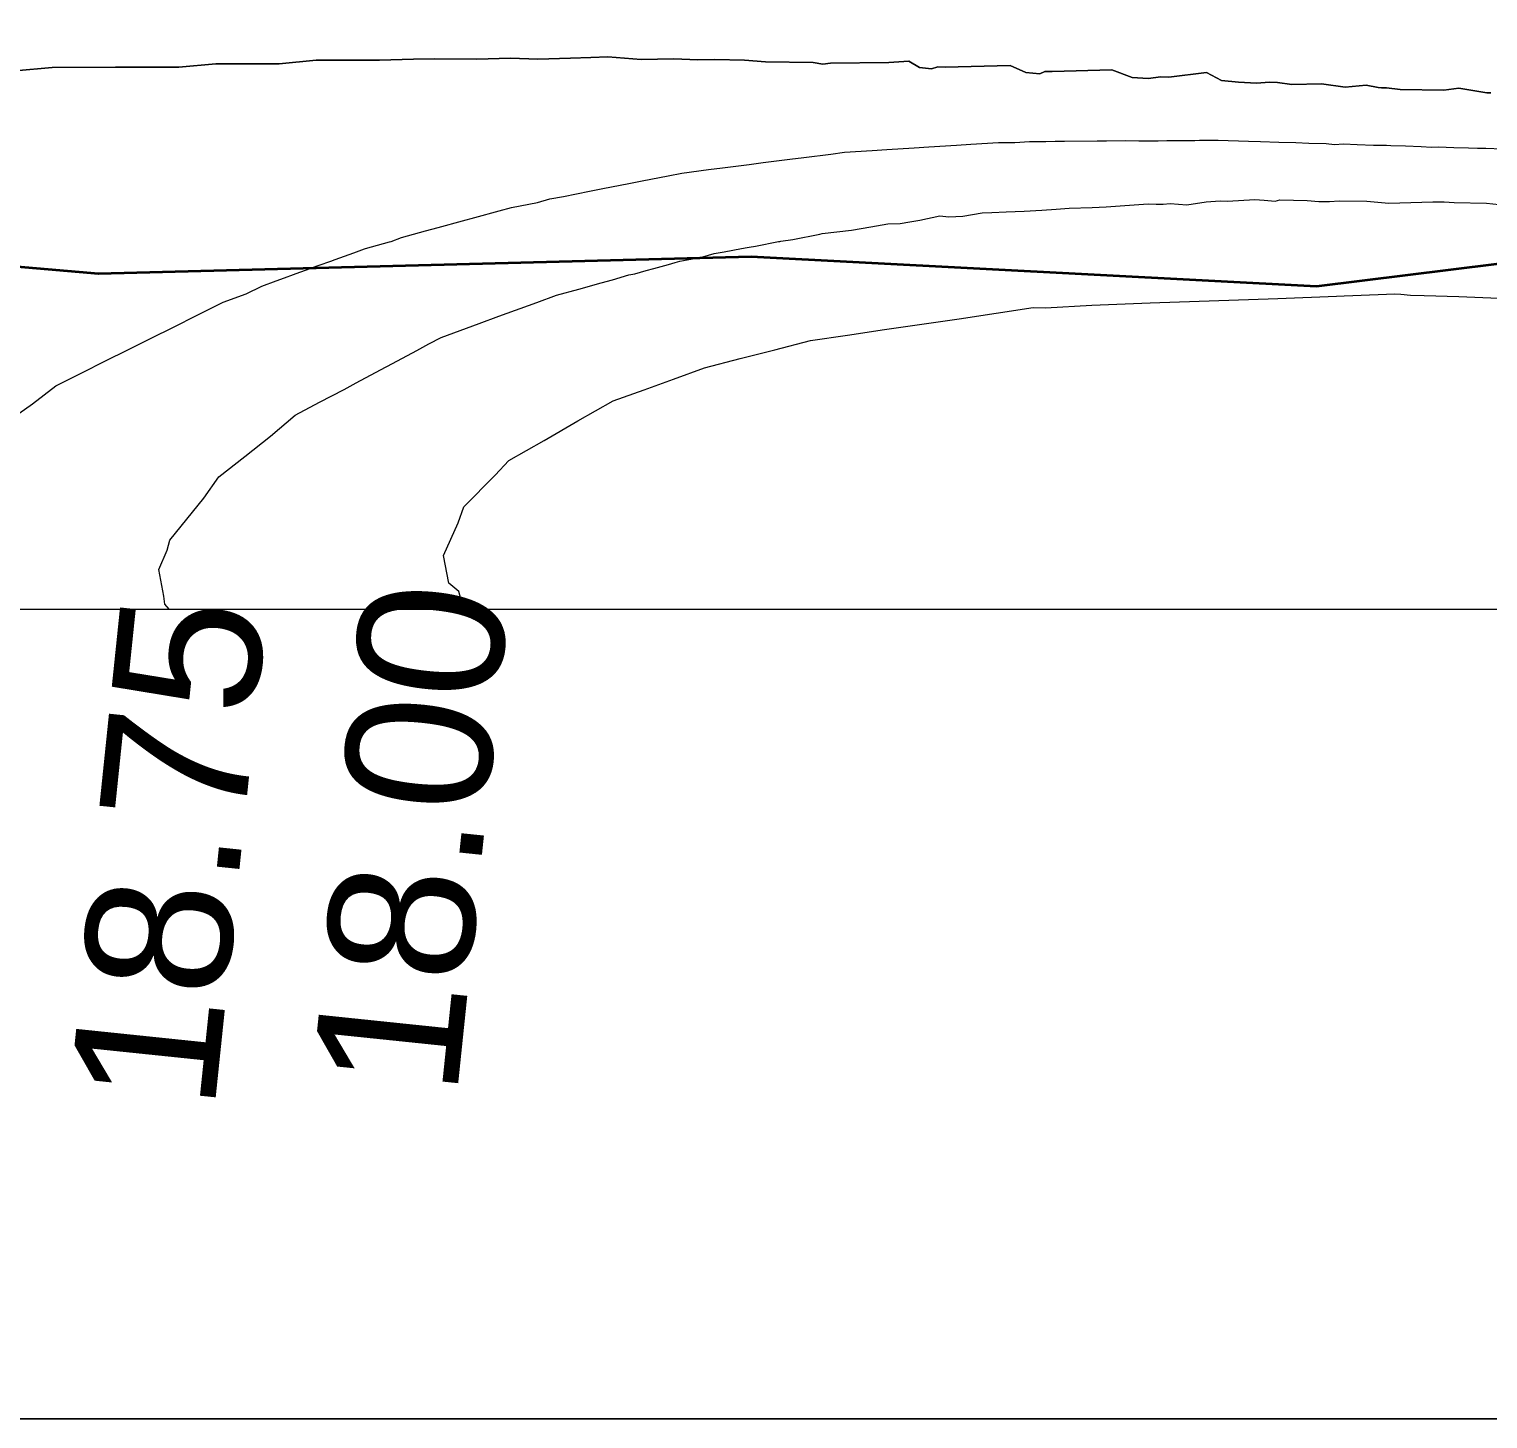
# Model space of a CAD drawing. Header units: metres. Extents: x -207 to 292, y -187 to 169.
# Drawn here: x -30.68 to -6.77, y -181.08 to -158.29 of the extents above; entities that cross this region are included whole.
import ezdxf

# ---------------------------------------------------------------- set-up
doc = ezdxf.new("R2010")
doc.units = ezdxf.units.M
for name, color, linetype, lineweight in [('C-TOPO', 7, 'Continuous', 9), ('C-TOPO-MAJR', 7, 'Continuous', 35), ('grilla', 7, 'Continuous', 9), ('linea costa', 7, 'Continuous', 35)]:
    doc.layers.add(name, color=color, linetype=linetype, lineweight=lineweight)
doc.layers.add('PR10-ARQ-PL-001-Emplazamiento-C-1_dwg', color=7, linetype='Continuous', lineweight=9, true_color=0x767676)
doc.layers.add('TEXTO', color=5, linetype='Continuous', lineweight=9, true_color=0x0000ff)
doc.styles.add('Arial_1', font='arial.ttf', dxfattribs={"height": 2.390651})

# ---------------------------------------------------------------- blocks, each defined once
blk = doc.blocks.new('PR10-ARQ-PL-001-Emplazamiento-C-1_dwg-674643-PLANTA EMPLAZAMIENTO ACTUALIZADO')
at = {"layer": 'C-TOPO', "flags": 128}
for points in [[(-71.366, -167.804), (-68.218, -167.804), (-64.75, -167.804), (-60.848, -167.804), (-56.446, -167.804), (-51.561, -167.804), (-45.737, -167.804), (-37.46, -167.804), (-35.356, -167.804), (-33.869, -167.804), (-32.651, -167.804), (-31.51, -167.804), (-30.275, -167.804), (-28.915, -167.804), (-27.406, -167.804), (-26.051, -167.804), (-24.88, -167.804), (-23.833, -167.804), (-22.862, -167.804), (27.282, -167.804), (28.66, -167.804), (44.022, -167.804), (49.68, -167.804), (106.789, -167.804)], [(-6.535, -162.136), (-6.923, -162.184), (-7.259, -162.226), (-7.839, -162.298), (-8.179, -162.34), (-8.308, -162.356), (-8.402, -162.368), (-9.391, -162.49), (-9.575, -162.513), (-9.739, -162.505), (-9.796, -162.502), (-9.807, -162.501), (-9.82, -162.5), (-11.108, -162.433), (-11.325, -162.421), (-11.629, -162.405), (-12.51, -162.359), (-12.978, -162.335), (-13.657, -162.299), (-13.916, -162.286), (-14.272, -162.267), (-14.585, -162.251), (-14.695, -162.245), (-15.266, -162.215), (-15.616, -162.197), (-15.937, -162.18), (-16.523, -162.149), (-16.614, -162.144), (-16.728, -162.138), (-17.115, -162.118), (-17.253, -162.111), (-17.606, -162.092), (-18.42, -162.05), (-18.455, -162.048), (-18.471, -162.047), (-18.522, -162.044), (-18.845, -162.028), (-18.921, -162.03), (-19.097, -162.034), (-19.43, -162.043), (-19.659, -162.049), (-20.03, -162.059), (-20.134, -162.061), (-20.427, -162.069), (-20.635, -162.074), (-20.733, -162.077), (-21.24, -162.09), (-21.507, -162.097), (-21.862, -162.107), (-21.983, -162.11), (-22.366, -162.12), (-22.457, -162.122), (-22.509, -162.123), (-22.882, -162.133), (-23.174, -162.141), (-23.281, -162.144), (-23.538, -162.15), (-23.805, -162.157), (-23.95, -162.161), (-24.388, -162.173), (-24.954, -162.188), (-24.994, -162.189), (-25.01, -162.189), (-25.051, -162.19), (-25.473, -162.201), (-25.662, -162.206), (-25.95, -162.214), (-26.36, -162.224), (-26.439, -162.226), (-26.619, -162.231), (-27.106, -162.244), (-27.5, -162.254), (-28.449, -162.279), (-28.633, -162.284), (-29.169, -162.298), (-29.546, -162.308), (-29.817, -162.284), (-30.059, -162.263), (-30.393, -162.235), (-31.533, -162.136)], [(-31.533, -162.136), (-30.393, -162.235), (-30.059, -162.263), (-29.817, -162.284), (-29.546, -162.308), (-29.169, -162.298), (-28.633, -162.284), (-28.449, -162.279), (-27.5, -162.254), (-27.106, -162.244), (-26.619, -162.231), (-26.439, -162.226), (-26.36, -162.224), (-25.95, -162.214), (-25.662, -162.206), (-25.473, -162.201), (-25.051, -162.19), (-25.01, -162.189), (-24.994, -162.189), (-24.954, -162.188), (-24.388, -162.173), (-23.95, -162.161), (-23.805, -162.157), (-23.538, -162.15), (-23.281, -162.144), (-23.174, -162.141), (-22.882, -162.133), (-22.509, -162.123), (-22.457, -162.122), (-22.366, -162.12), (-21.983, -162.11), (-21.862, -162.107), (-21.507, -162.097), (-21.24, -162.09), (-20.733, -162.077), (-20.635, -162.074), (-20.427, -162.069), (-20.134, -162.061), (-20.03, -162.059), (-19.659, -162.049), (-19.43, -162.043), (-19.097, -162.034), (-18.921, -162.03), (-18.845, -162.028), (-18.522, -162.044), (-18.471, -162.047), (-18.455, -162.048), (-18.42, -162.05), (-17.606, -162.092), (-17.253, -162.111), (-17.115, -162.118), (-16.728, -162.138), (-16.614, -162.144), (-16.523, -162.149), (-15.937, -162.18), (-15.616, -162.197), (-15.266, -162.215), (-14.695, -162.245), (-14.585, -162.251), (-14.272, -162.267), (-13.916, -162.286), (-13.657, -162.299), (-12.978, -162.335), (-12.51, -162.359), (-11.629, -162.405), (-11.325, -162.421), (-11.108, -162.433), (-9.82, -162.5), (-9.807, -162.501), (-9.796, -162.502), (-9.739, -162.505), (-9.575, -162.513), (-9.391, -162.49), (-8.402, -162.368), (-8.308, -162.356), (-8.179, -162.34), (-7.839, -162.298), (-7.259, -162.226), (-6.923, -162.184), (-6.535, -162.136)]]:
    blk.add_lwpolyline(points, dxfattribs=at)
at = {"layer": 'C-TOPO-MAJR', "color": 1, "lineweight": 9, "true_color": 0xff0000, "flags": 128}
for points in [[(-6.716, -159.338), (-6.783, -159.336), (-7.241, -159.263), (-7.491, -159.294), (-8.204, -159.28), (-8.431, -159.256), (-8.511, -159.253), (-8.565, -159.249), (-8.764, -159.21), (-9.108, -159.244), (-9.496, -159.192), (-9.98, -159.201), (-10.214, -159.169), (-10.348, -159.162), (-10.561, -159.18), (-10.853, -159.164), (-11.135, -159.134), (-11.383, -159.006), (-11.996, -159.082), (-12.13, -159.075), (-12.338, -159.102), (-12.597, -159.083), (-12.933, -158.962), (-13.913, -158.988), (-14.033, -158.987), (-14.115, -159.024), (-14.342, -159.002), (-14.597, -158.891), (-15.667, -158.914), (-15.787, -158.913), (-15.891, -158.946), (-16.086, -158.922), (-16.262, -158.82), (-16.587, -158.839), (-17.547, -158.848), (-17.668, -158.867), (-17.831, -158.841), (-18.609, -158.831), (-18.957, -158.8), (-19.444, -158.789), (-19.722, -158.798), (-20.113, -158.777), (-20.65, -158.793), (-21.195, -158.749), (-21.472, -158.757), (-21.806, -158.769), (-22.343, -158.785), (-22.789, -158.767), (-23.344, -158.784), (-24.036, -158.778), (-24.384, -158.786), (-24.939, -158.802), (-25.979, -158.802), (-26.583, -158.859), (-27.623, -158.859), (-28.227, -158.916), (-29.267, -158.916), (-30.307, -158.92), (-30.911, -158.975)], [(-28.39, -167.804), (-28.461, -167.72), (-28.473, -167.589), (-28.557, -167.156), (-28.421, -166.837), (-28.375, -166.675), (-27.817, -165.986), (-27.573, -165.633), (-27.148, -165.299), (-26.724, -164.965), (-26.323, -164.621), (-25.922, -164.41), (-25.521, -164.2), (-25.324, -164.092), (-24.923, -163.881), (-24.726, -163.774), (-24.325, -163.563), (-24.128, -163.455), (-23.931, -163.347), (-23.306, -163.12), (-22.984, -163.001), (-22.359, -162.775), (-22.037, -162.655), (-21.672, -162.555), (-21.307, -162.455), (-21.12, -162.403), (-20.85, -162.323), (-20.755, -162.303), (-20.567, -162.251), (-20.439, -162.216), (-20.202, -162.151), (-20.09, -162.119), (-20.015, -162.099), (-19.775, -162.052), (-19.709, -162.039), (-19.638, -162.025), (-19.451, -161.973), (-19.291, -161.946), (-19.003, -161.89), (-18.914, -161.873), (-18.881, -161.867), (-18.774, -161.849), (-18.397, -161.776), (-18.377, -161.773), (-18.36, -161.77), (-18.161, -161.74), (-17.718, -161.654), (-17.679, -161.645), (-17.202, -161.59), (-17.041, -161.563), (-16.881, -161.535), (-16.606, -161.485), (-16.404, -161.48), (-16.243, -161.453), (-16.083, -161.426), (-15.752, -161.352), (-15.606, -161.371), (-15.375, -161.357), (-15.057, -161.306), (-14.898, -161.302), (-14.667, -161.289), (-14.372, -161.275), (-14.078, -161.261), (-13.847, -161.247), (-13.631, -161.229), (-13.257, -161.219), (-13.027, -161.205), (-12.796, -161.192), (-12.339, -161.159), (-12.206, -161.164), (-12.093, -161.164), (-11.975, -161.15), (-11.703, -161.174), (-11.386, -161.122), (-11.155, -161.109), (-11.035, -161.113), (-10.588, -161.087), (-10.436, -161.098), (-10.252, -161.114), (-10.178, -161.093), (-9.729, -161.101), (-9.537, -161.12), (-9.361, -161.119), (-9.203, -161.109), (-8.749, -161.115), (-8.391, -161.144), (-7.671, -161.126), (-7.583, -161.125), (-7.481, -161.122), (-7.319, -161.136), (-6.789, -161.149), (-6.375, -161.189)], [(-31.174, -164.822), (-30.631, -164.439), (-30.246, -164.143), (-29.752, -163.895), (-29.496, -163.767), (-29.001, -163.52), (-28.746, -163.392), (-28.251, -163.145), (-27.996, -163.017), (-27.501, -162.769), (-27.126, -162.633), (-26.871, -162.505), (-26.631, -162.419), (-26.496, -162.37), (-26.351, -162.317), (-26.304, -162.3), (-26.074, -162.217), (-26.036, -162.203), (-25.929, -162.164), (-25.737, -162.095), (-25.664, -162.068), (-25.362, -161.959), (-25.188, -161.896), (-25.17, -161.89), (-24.773, -161.781), (-24.75, -161.773), (-24.581, -161.711), (-24.183, -161.602), (-23.979, -161.547), (-23.581, -161.437), (-23.377, -161.382), (-22.979, -161.273), (-22.775, -161.217), (-22.349, -161.133), (-22.145, -161.078), (-21.924, -161.035), (-21.499, -160.951), (-21.278, -160.908), (-20.852, -160.824), (-20.631, -160.78), (-20.205, -160.697), (-19.984, -160.653), (-19.546, -160.597), (-19.316, -160.568), (-18.878, -160.512), (-18.649, -160.482), (-18.21, -160.426), (-17.981, -160.397), (-17.542, -160.341), (-17.313, -160.312), (-16.861, -160.283), (-16.622, -160.267), (-16.171, -160.239), (-15.932, -160.223), (-15.481, -160.195), (-15.242, -160.179), (-14.79, -160.15), (-14.523, -160.149), (-14.284, -160.134), (-14.016, -160.133), (-13.863, -160.131), (-13.711, -160.13), (-13.175, -160.127), (-13.022, -160.126), (-12.707, -160.119), (-12.487, -160.123), (-12.334, -160.122), (-12.174, -160.123), (-12.029, -160.119), (-11.574, -160.121), (-11.493, -160.116), (-11.188, -160.113), (-10.692, -160.13), (-10.493, -160.136), (-10.196, -160.146), (-9.914, -160.153), (-9.701, -160.16), (-9.418, -160.17), (-9.281, -160.183), (-9.136, -160.176), (-8.909, -160.184), (-8.64, -160.193), (-8.428, -160.197), (-8.357, -160.2), (-8.118, -160.208), (-7.862, -160.217), (-7.694, -160.226), (-7.579, -160.223), (-7.326, -160.232), (-7.083, -160.24), (-6.937, -160.244), (-6.801, -160.247), (-6.534, -160.256)], [(-23.495, -167.804), (-23.58, -167.735), (-23.641, -167.516), (-23.803, -167.378), (-23.889, -166.926), (-23.65, -166.386), (-23.556, -166.126), (-23.043, -165.608), (-22.818, -165.366), (-22.24, -165.039), (-21.686, -164.718), (-21.108, -164.39), (-20.599, -164.206), (-20.119, -164.031), (-19.611, -163.847), (-19.027, -163.696), (-18.455, -163.55), (-17.872, -163.4), (-17.266, -163.309), (-16.66, -163.217), (-15.434, -163.041), (-14.828, -162.949), (-14.222, -162.858), (-14.019, -162.861), (-13.263, -162.819), (-12.303, -162.78), (-10.21, -162.709), (-9.251, -162.67), (-9.125, -162.665), (-8.979, -162.659), (-8.292, -162.631), (-8.192, -162.641), (-8.034, -162.656), (-7.811, -162.662), (-7.243, -162.677), (-6.194, -162.723)]]:
    blk.add_lwpolyline(points, dxfattribs=at)
at = {"layer": 'grilla'}
for p, q in [((240.532, -181.082), (-207.187, -181.082)), ((-207.187, -181.082), (240.532, -181.082))]:
    blk.add_line(p, q, dxfattribs=at)
at = {"layer": 'linea costa', "flags": 128}
blk.add_lwpolyline([(109.48, -145.125), (94.263, -150.203), (81.587, -152.508), (73.479, -153.981), (59.221, -156.573), (51.397, -157.995), (36.987, -160.615), (28.619, -159.405), (21.72, -162.999), (15.791, -161.735), (7.044, -163.095), (2.186, -161.055), (-9.575, -162.513), (-18.845, -162.028), (-29.546, -162.308), (-42.066, -161.226), (-48.521, -162.585), (-52.878, -161.68), (-58.326, -162.723), (-63.335, -161.977), (-69.79, -160.797), (-77.157, -158.434)], dxfattribs=at)
at = {"layer": 'TEXTO', "char_height": 2.3907, "width": 9.61807, "attachment_point": 1, "rotation": 84.069, "line_spacing_factor": 0.941778, "style": 'Arial_1'}
for s, insert in [('18.00', (-26.053, -175.584)), ('18.75', (-30.029, -175.816))]:
    blk.add_mtext(s, dxfattribs=dict(at, insert=insert))

msp = doc.modelspace()

# ---------------------------------------------------------------- linework, layer by layer
at = {"layer": 'C-TOPO'}
for p, q in [((-30.393, -162.235), (-31.533, -162.136)), ((-31.533, -162.136), (-30.393, -162.235)), ((-23.281, -162.144), (-23.538, -162.15)), ((-23.538, -162.15), (-23.281, -162.144)), ((-23.174, -162.141), (-23.281, -162.144)), ((-23.281, -162.144), (-23.174, -162.141)), ((-22.882, -162.133), (-23.174, -162.141)), ((-23.174, -162.141), (-22.882, -162.133)), ((-22.509, -162.123), (-22.882, -162.133)), ((-22.882, -162.133), (-22.509, -162.123)), ((-22.457, -162.122), (-22.509, -162.123)), ((-22.509, -162.123), (-22.457, -162.122)), ((-22.366, -162.12), (-22.457, -162.122)), ((-22.457, -162.122), (-22.366, -162.12)), ((-21.983, -162.11), (-22.366, -162.12)), ((-22.366, -162.12), (-21.983, -162.11)), ((-21.862, -162.107), (-21.983, -162.11)), ((-21.983, -162.11), (-21.862, -162.107)), ((-21.507, -162.097), (-21.862, -162.107)), ((-21.862, -162.107), (-21.507, -162.097)), ((-21.24, -162.09), (-21.507, -162.097)), ((-21.507, -162.097), (-21.24, -162.09)), ((-20.733, -162.077), (-21.24, -162.09)), ((-21.24, -162.09), (-20.733, -162.077)), ((-20.635, -162.074), (-20.733, -162.077)), ((-20.733, -162.077), (-20.635, -162.074)), ((-20.427, -162.069), (-20.635, -162.074)), ((-20.635, -162.074), (-20.427, -162.069)), ((-20.134, -162.061), (-20.427, -162.069)), ((-20.427, -162.069), (-20.134, -162.061)), ((-20.03, -162.059), (-20.134, -162.061)), ((-20.134, -162.061), (-20.03, -162.059)), ((-19.659, -162.049), (-20.03, -162.059)), ((-20.03, -162.059), (-19.659, -162.049)), ((-19.43, -162.043), (-19.659, -162.049)), ((-19.659, -162.049), (-19.43, -162.043)), ((-19.097, -162.034), (-19.43, -162.043)), ((-19.43, -162.043), (-19.097, -162.034)), ((-18.921, -162.03), (-19.097, -162.034)), ((-19.097, -162.034), (-18.921, -162.03)), ((-18.845, -162.028), (-18.921, -162.03)), ((-18.921, -162.03), (-18.845, -162.028)), ((-18.522, -162.044), (-18.845, -162.028)), ((-18.845, -162.028), (-18.522, -162.044)), ((-18.471, -162.047), (-18.522, -162.044)), ((-18.522, -162.044), (-18.471, -162.047)), ((-18.455, -162.048), (-18.471, -162.047)), ((-18.471, -162.047), (-18.455, -162.048)), ((-18.42, -162.05), (-18.455, -162.048)), ((-18.455, -162.048), (-18.42, -162.05)), ((-17.606, -162.092), (-18.42, -162.05)), ((-18.42, -162.05), (-17.606, -162.092)), ((-17.253, -162.111), (-17.606, -162.092)), ((-17.606, -162.092), (-17.253, -162.111)), ((-17.115, -162.118), (-17.253, -162.111)), ((-17.253, -162.111), (-17.115, -162.118)), ((-16.728, -162.138), (-17.115, -162.118)), ((-17.115, -162.118), (-16.728, -162.138)), ((-16.614, -162.144), (-16.728, -162.138)), ((-16.728, -162.138), (-16.614, -162.144)), ((-16.523, -162.149), (-16.614, -162.144)), ((-16.614, -162.144), (-16.523, -162.149)), ((-6.535, -162.136), (-6.923, -162.184)), ((-6.923, -162.184), (-6.535, -162.136)), ((-30.059, -162.263), (-30.393, -162.235)), ((-30.393, -162.235), (-30.059, -162.263)), ((-29.817, -162.284), (-30.059, -162.263)), ((-30.059, -162.263), (-29.817, -162.284)), ((-29.546, -162.308), (-29.817, -162.284)), ((-29.817, -162.284), (-29.546, -162.308)), ((-29.169, -162.298), (-29.546, -162.308)), ((-29.546, -162.308), (-29.169, -162.298)), ((-28.633, -162.284), (-29.169, -162.298)), ((-29.169, -162.298), (-28.633, -162.284)), ((-28.449, -162.279), (-28.633, -162.284)), ((-28.633, -162.284), (-28.449, -162.279)), ((-27.5, -162.254), (-28.449, -162.279)), ((-28.449, -162.279), (-27.5, -162.254)), ((-27.106, -162.244), (-27.5, -162.254)), ((-27.5, -162.254), (-27.106, -162.244)), ((-26.619, -162.231), (-27.106, -162.244)), ((-27.106, -162.244), (-26.619, -162.231)), ((-26.439, -162.226), (-26.619, -162.231)), ((-26.619, -162.231), (-26.439, -162.226)), ((-26.36, -162.224), (-26.439, -162.226)), ((-26.439, -162.226), (-26.36, -162.224)), ((-25.95, -162.214), (-26.36, -162.224)), ((-26.36, -162.224), (-25.95, -162.214)), ((-25.662, -162.206), (-25.95, -162.214)), ((-25.95, -162.214), (-25.662, -162.206)), ((-25.473, -162.201), (-25.662, -162.206)), ((-25.662, -162.206), (-25.473, -162.201)), ((-25.051, -162.19), (-25.473, -162.201)), ((-25.473, -162.201), (-25.051, -162.19)), ((-25.01, -162.189), (-25.051, -162.19)), ((-25.051, -162.19), (-25.01, -162.189)), ((-24.994, -162.189), (-25.01, -162.189)), ((-25.01, -162.189), (-24.994, -162.189)), ((-24.954, -162.188), (-24.994, -162.189)), ((-24.994, -162.189), (-24.954, -162.188)), ((-24.388, -162.173), (-24.954, -162.188)), ((-24.954, -162.188), (-24.388, -162.173)), ((-23.95, -162.161), (-24.388, -162.173)), ((-24.388, -162.173), (-23.95, -162.161)), ((-23.805, -162.157), (-23.95, -162.161)), ((-23.95, -162.161), (-23.805, -162.157)), ((-23.538, -162.15), (-23.805, -162.157)), ((-23.805, -162.157), (-23.538, -162.15)), ((-15.937, -162.18), (-16.523, -162.149)), ((-16.523, -162.149), (-15.937, -162.18)), ((-15.616, -162.197), (-15.937, -162.18)), ((-15.937, -162.18), (-15.616, -162.197)), ((-15.266, -162.215), (-15.616, -162.197)), ((-15.616, -162.197), (-15.266, -162.215)), ((-14.695, -162.245), (-15.266, -162.215)), ((-15.266, -162.215), (-14.695, -162.245)), ((-14.585, -162.251), (-14.695, -162.245)), ((-14.695, -162.245), (-14.585, -162.251)), ((-14.272, -162.267), (-14.585, -162.251)), ((-14.585, -162.251), (-14.272, -162.267)), ((-13.916, -162.286), (-14.272, -162.267)), ((-14.272, -162.267), (-13.916, -162.286)), ((-13.657, -162.299), (-13.916, -162.286)), ((-13.916, -162.286), (-13.657, -162.299)), ((-12.978, -162.335), (-13.657, -162.299)), ((-13.657, -162.299), (-12.978, -162.335)), ((-12.51, -162.359), (-12.978, -162.335)), ((-12.978, -162.335), (-12.51, -162.359)), ((-11.629, -162.405), (-12.51, -162.359)), ((-12.51, -162.359), (-11.629, -162.405)), ((-8.402, -162.368), (-9.391, -162.49)), ((-9.391, -162.49), (-8.402, -162.368)), ((-8.308, -162.356), (-8.402, -162.368)), ((-8.402, -162.368), (-8.308, -162.356)), ((-8.179, -162.34), (-8.308, -162.356)), ((-8.308, -162.356), (-8.179, -162.34)), ((-7.839, -162.298), (-8.179, -162.34)), ((-8.179, -162.34), (-7.839, -162.298)), ((-7.259, -162.226), (-7.839, -162.298)), ((-7.839, -162.298), (-7.259, -162.226)), ((-6.923, -162.184), (-7.259, -162.226)), ((-7.259, -162.226), (-6.923, -162.184)), ((-11.325, -162.421), (-11.629, -162.405)), ((-11.629, -162.405), (-11.325, -162.421)), ((-11.108, -162.433), (-11.325, -162.421)), ((-11.325, -162.421), (-11.108, -162.433)), ((-9.82, -162.5), (-11.108, -162.433)), ((-11.108, -162.433), (-9.82, -162.5)), ((-9.807, -162.501), (-9.82, -162.5)), ((-9.82, -162.5), (-9.807, -162.501)), ((-9.796, -162.502), (-9.807, -162.501)), ((-9.807, -162.501), (-9.796, -162.502)), ((-9.739, -162.505), (-9.796, -162.502)), ((-9.796, -162.502), (-9.739, -162.505)), ((-9.575, -162.513), (-9.739, -162.505)), ((-9.739, -162.505), (-9.575, -162.513)), ((-9.391, -162.49), (-9.575, -162.513)), ((-9.575, -162.513), (-9.391, -162.49)), ((-31.51, -167.804), (-30.275, -167.804)), ((-30.275, -167.804), (-28.915, -167.804)), ((-28.915, -167.804), (-27.406, -167.804)), ((-27.406, -167.804), (-26.051, -167.804)), ((-26.051, -167.804), (-24.88, -167.804)), ((-24.88, -167.804), (-23.833, -167.804)), ((-23.833, -167.804), (-22.862, -167.804)), ((-22.862, -167.804), (27.282, -167.804))]:
    msp.add_line(p, q, dxfattribs=at)
at = {"layer": 'C-TOPO-MAJR', "color": 1, "lineweight": 9, "true_color": 0xff0000, "flags": 128}
for points in [[(-30.911, -158.975), (-30.307, -158.92), (-29.267, -158.918), (-28.227, -158.916), (-27.623, -158.861), (-26.583, -158.859), (-25.979, -158.804), (-24.939, -158.802), (-24.384, -158.786), (-24.036, -158.778), (-23.344, -158.784), (-22.789, -158.767), (-22.343, -158.785), (-21.806, -158.769), (-21.472, -158.757), (-21.195, -158.749), (-20.65, -158.793), (-20.113, -158.777), (-19.722, -158.798), (-19.444, -158.789), (-18.957, -158.8), (-18.609, -158.831), (-17.831, -158.841), (-17.668, -158.867), (-17.547, -158.848), (-16.587, -158.839), (-16.262, -158.82), (-16.086, -158.922), (-15.891, -158.946), (-15.787, -158.913), (-15.667, -158.914), (-14.597, -158.891), (-14.342, -159.002), (-14.115, -159.024), (-14.033, -158.987), (-13.913, -158.988), (-12.933, -158.962), (-12.597, -159.083), (-12.338, -159.102), (-12.13, -159.075), (-11.996, -159.082), (-11.383, -159.006), (-11.135, -159.134), (-10.853, -159.164), (-10.561, -159.18), (-10.348, -159.162), (-10.214, -159.169), (-9.98, -159.201), (-9.496, -159.192), (-9.108, -159.244), (-8.764, -159.21), (-8.565, -159.249), (-8.511, -159.253), (-8.431, -159.256), (-8.204, -159.28), (-7.491, -159.294), (-7.241, -159.263), (-6.783, -159.336), (-6.716, -159.338)], [(-26.074, -162.217), (-26.036, -162.203), (-25.929, -162.164), (-25.737, -162.095), (-25.664, -162.068), (-25.362, -161.959), (-25.188, -161.896), (-25.17, -161.89), (-24.773, -161.781), (-24.75, -161.773), (-24.581, -161.711), (-24.183, -161.602), (-23.979, -161.547), (-23.581, -161.437), (-23.377, -161.382), (-22.979, -161.273), (-22.775, -161.217), (-22.349, -161.133), (-22.145, -161.078), (-21.924, -161.035), (-21.499, -160.951), (-21.278, -160.908), (-20.852, -160.824), (-20.631, -160.78), (-20.205, -160.697), (-19.984, -160.653), (-19.546, -160.597), (-19.316, -160.568), (-18.878, -160.512), (-18.649, -160.482), (-18.21, -160.426), (-17.981, -160.397), (-17.542, -160.341), (-17.313, -160.312), (-16.861, -160.283), (-16.622, -160.267), (-16.171, -160.239), (-15.932, -160.223), (-15.481, -160.195), (-15.242, -160.179), (-14.79, -160.15), (-14.523, -160.149), (-14.284, -160.134), (-14.016, -160.133), (-13.863, -160.131), (-13.711, -160.13), (-13.175, -160.127), (-13.022, -160.126), (-12.707, -160.119), (-12.487, -160.123), (-12.334, -160.122), (-12.174, -160.123), (-12.029, -160.119), (-11.574, -160.121), (-11.493, -160.116), (-11.188, -160.113), (-10.692, -160.13), (-10.493, -160.136), (-10.196, -160.146), (-9.914, -160.153), (-9.701, -160.16), (-9.418, -160.17), (-9.281, -160.183), (-9.136, -160.176), (-8.909, -160.184), (-8.64, -160.193), (-8.428, -160.197), (-8.357, -160.2), (-8.118, -160.208), (-7.862, -160.217), (-7.694, -160.226), (-7.579, -160.223), (-7.326, -160.232), (-7.083, -160.24), (-6.937, -160.244), (-6.801, -160.247), (-6.534, -160.256)], [(-19.775, -162.052), (-19.709, -162.039), (-19.638, -162.025), (-19.451, -161.973), (-19.291, -161.946), (-19.003, -161.89), (-18.914, -161.873), (-18.881, -161.867), (-18.774, -161.849), (-18.397, -161.776), (-18.377, -161.773), (-18.36, -161.77), (-18.161, -161.74), (-17.718, -161.654), (-17.679, -161.645), (-17.202, -161.59), (-17.041, -161.563), (-16.881, -161.535), (-16.606, -161.485), (-16.404, -161.48), (-16.243, -161.453), (-16.083, -161.426), (-15.752, -161.352), (-15.606, -161.371), (-15.375, -161.357), (-15.057, -161.306), (-14.898, -161.302), (-14.667, -161.289), (-14.372, -161.275), (-14.078, -161.261), (-13.847, -161.247), (-13.631, -161.229), (-13.257, -161.219), (-13.027, -161.205), (-12.796, -161.192), (-12.339, -161.159), (-12.206, -161.164), (-12.093, -161.164), (-11.975, -161.15), (-11.703, -161.174), (-11.386, -161.122), (-11.155, -161.109), (-11.035, -161.113), (-10.588, -161.087), (-10.436, -161.098), (-10.252, -161.114), (-10.178, -161.093), (-9.729, -161.101), (-9.537, -161.12), (-9.361, -161.119), (-9.203, -161.109), (-8.749, -161.115), (-8.391, -161.144), (-7.671, -161.126), (-7.583, -161.125), (-7.481, -161.122), (-7.319, -161.136), (-6.789, -161.149), (-6.375, -161.189)], [(-28.39, -167.804), (-28.461, -167.72), (-28.473, -167.589), (-28.557, -167.156), (-28.421, -166.837), (-28.375, -166.675), (-27.817, -165.986), (-27.573, -165.633), (-27.148, -165.299), (-26.724, -164.965), (-26.323, -164.621), (-25.922, -164.41), (-25.521, -164.2), (-25.324, -164.092), (-24.923, -163.881), (-24.726, -163.774), (-24.325, -163.563), (-24.128, -163.455), (-23.931, -163.347), (-23.306, -163.12), (-22.984, -163.001), (-22.359, -162.775), (-22.037, -162.655), (-21.672, -162.555), (-21.307, -162.455), (-21.12, -162.403), (-20.85, -162.323), (-20.755, -162.303), (-20.567, -162.251), (-20.439, -162.216), (-20.202, -162.151), (-20.09, -162.119), (-20.015, -162.099), (-19.775, -162.052)], [(-31.174, -164.822), (-30.631, -164.439), (-30.246, -164.143), (-29.752, -163.895), (-29.496, -163.767), (-29.001, -163.52), (-28.746, -163.392), (-28.251, -163.145), (-27.996, -163.017), (-27.501, -162.769), (-27.126, -162.633), (-26.871, -162.505), (-26.631, -162.419), (-26.496, -162.37), (-26.351, -162.317), (-26.304, -162.3), (-26.074, -162.217)], [(-23.495, -167.804), (-23.58, -167.735), (-23.641, -167.516), (-23.803, -167.378), (-23.889, -166.926), (-23.65, -166.386), (-23.556, -166.126), (-23.043, -165.608), (-22.818, -165.366), (-22.24, -165.039), (-21.686, -164.718), (-21.108, -164.39), (-20.599, -164.206), (-20.119, -164.031), (-19.611, -163.847), (-19.027, -163.696), (-18.455, -163.55), (-17.872, -163.4), (-17.266, -163.309), (-16.66, -163.217), (-15.434, -163.041), (-14.828, -162.949), (-14.222, -162.858), (-14.019, -162.861), (-13.263, -162.819), (-12.303, -162.78), (-10.21, -162.709), (-9.251, -162.67), (-9.125, -162.665), (-8.979, -162.659), (-8.292, -162.631), (-8.192, -162.641), (-8.034, -162.656), (-7.811, -162.662), (-7.243, -162.677), (-6.194, -162.723)]]:
    msp.add_lwpolyline(points, dxfattribs=at)

# ---------------------------------------------------------------- block references
at = {"layer": 'PR10-ARQ-PL-001-Emplazamiento-C-1_dwg', "color": 7}
msp.add_blockref('PR10-ARQ-PL-001-Emplazamiento-C-1_dwg-674643-PLANTA EMPLAZAMIENTO ACTUALIZADO', (0, 0), dxfattribs=at)

doc.saveas('drawing.dxf')
